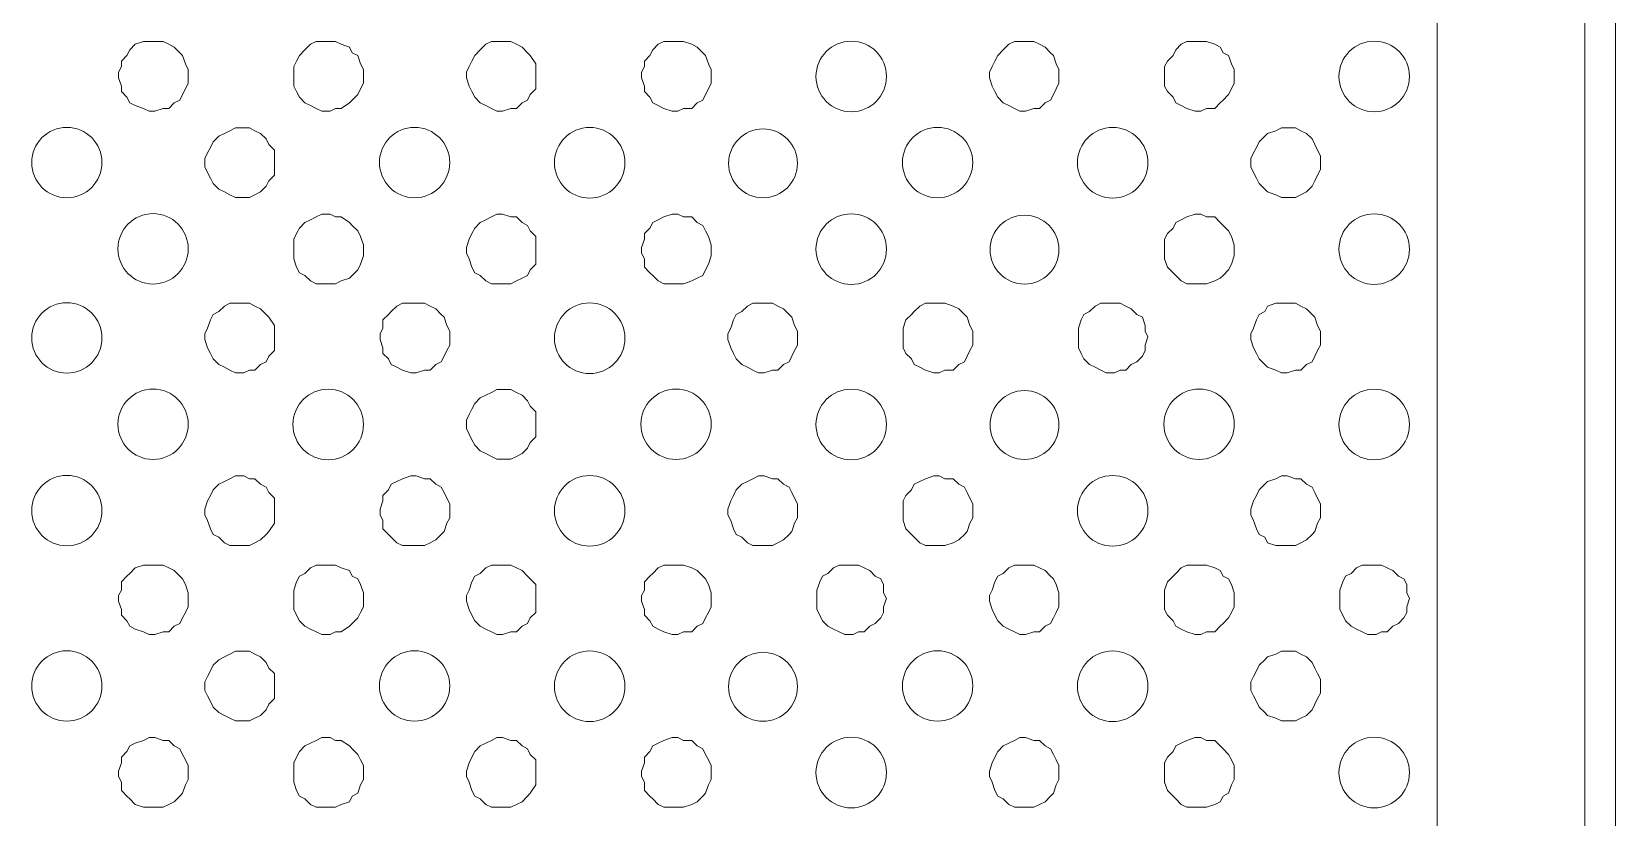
# Model space of a CAD drawing. Header units: inches. Extents: x 0.21 to 4.55, y 0.23 to 3.12.
# Drawn here: x 3.8989 to 4.1715, y 1.2012 to 1.3363 of the extents above; entities that cross this region are included whole.
import ezdxf

# ---------------------------------------------------------------- set-up
doc = ezdxf.new("R2010")
doc.units = ezdxf.units.IN
doc.header["$MEASUREMENT"] = 0
doc.layers.add('PDF_0', color=7, linetype='Continuous')
doc.layers.add('PDF_PROYECCION 2', color=7, linetype='Continuous')

msp = doc.modelspace()

# ---------------------------------------------------------------- linework, layer by layer
at = {"layer": 'PDF_0', "lineweight": 5}
msp.add_lwpolyline([(4.1662, 1.51556), (4.1662, 0.86056), (4.14082, 0.86056), (4.14082, 1.51556)], dxfattribs=at)
at = {"layer": 'PDF_PROYECCION 2', "lineweight": 5}
msp.add_lwpolyline([(4.1662, 1.05591), (4.17147, 1.05591), (4.17147, 1.36043), (4.1662, 1.36043)], dxfattribs=at)
for points in [[(3.92584, 1.32883), (3.92584, 1.32979), (3.92536, 1.33074), (3.92488, 1.33218), (3.9244, 1.33266), (3.92345, 1.33362), (3.92249, 1.3341), (3.92153, 1.33458), (3.9201, 1.33458), (3.91914, 1.33458), (3.91818, 1.33458), (3.91674, 1.3341), (3.91579, 1.33314), (3.91531, 1.33218), (3.91435, 1.33122), (3.91435, 1.33027), (3.91387, 1.32931), (3.91387, 1.32835), (3.91435, 1.32691), (3.91435, 1.32596), (3.91531, 1.325), (3.91579, 1.32404), (3.91674, 1.32356), (3.91818, 1.32308), (3.91914, 1.32261), (3.9201, 1.32261), (3.92153, 1.32308), (3.92249, 1.32308), (3.92345, 1.32404), (3.9244, 1.32452), (3.92488, 1.32548), (3.92536, 1.32644), (3.92584, 1.32739)], [(3.95601, 1.32883), (3.95601, 1.32979), (3.95553, 1.33074), (3.95505, 1.33218), (3.95409, 1.33266), (3.95361, 1.33362), (3.95217, 1.3341), (3.95122, 1.33458), (3.95026, 1.33458), (3.94882, 1.33458), (3.94787, 1.33458), (3.94691, 1.3341), (3.94595, 1.33314), (3.94499, 1.33218), (3.94451, 1.33122), (3.94404, 1.33027), (3.94404, 1.32931), (3.94404, 1.32835), (3.94404, 1.32691), (3.94451, 1.32596), (3.94499, 1.325), (3.94595, 1.32404), (3.94691, 1.32356), (3.94787, 1.32308), (3.94882, 1.32261), (3.95026, 1.32261), (3.95122, 1.32308), (3.95217, 1.32308), (3.95361, 1.32404), (3.95409, 1.32452), (3.95505, 1.32548), (3.95553, 1.32644), (3.95601, 1.32739)], [(3.98569, 1.32883), (3.98569, 1.32979), (3.98569, 1.33074), (3.98473, 1.33218), (3.98425, 1.33266), (3.9833, 1.33362), (3.98234, 1.3341), (3.98138, 1.33458), (3.97995, 1.33458), (3.97899, 1.33458), (3.97803, 1.33458), (3.97707, 1.3341), (3.97611, 1.33314), (3.97516, 1.33218), (3.97468, 1.33122), (3.9742, 1.33027), (3.97372, 1.32931), (3.97372, 1.32835), (3.9742, 1.32691), (3.97468, 1.32596), (3.97516, 1.325), (3.97611, 1.32404), (3.97707, 1.32356), (3.97803, 1.32308), (3.97899, 1.32261), (3.97995, 1.32261), (3.98138, 1.32308), (3.98234, 1.32308), (3.9833, 1.32404), (3.98425, 1.32452), (3.98473, 1.32548), (3.98569, 1.32644), (3.98569, 1.32739)], [(4.01586, 1.32883), (4.01586, 1.32979), (4.01538, 1.33074), (4.0149, 1.33218), (4.01442, 1.33266), (4.01346, 1.33362), (4.0125, 1.3341), (4.01107, 1.33458), (4.01011, 1.33458), (4.00915, 1.33458), (4.00772, 1.33458), (4.00676, 1.3341), (4.0058, 1.33314), (4.00532, 1.33218), (4.00436, 1.33122), (4.00436, 1.33027), (4.00389, 1.32931), (4.00389, 1.32835), (4.00436, 1.32691), (4.00436, 1.32596), (4.00532, 1.325), (4.0058, 1.32404), (4.00676, 1.32356), (4.00772, 1.32308), (4.00915, 1.32261), (4.01011, 1.32261), (4.01107, 1.32308), (4.0125, 1.32308), (4.01346, 1.32404), (4.01442, 1.32452), (4.0149, 1.32548), (4.01538, 1.32644), (4.01586, 1.32739)], [(4.07571, 1.32883), (4.07571, 1.32979), (4.07523, 1.33074), (4.07475, 1.33218), (4.07427, 1.33266), (4.07331, 1.33362), (4.07235, 1.3341), (4.0714, 1.33458), (4.06996, 1.33458), (4.069, 1.33458), (4.06804, 1.33458), (4.06709, 1.3341), (4.06613, 1.33314), (4.06517, 1.33218), (4.06469, 1.33122), (4.06421, 1.33027), (4.06374, 1.32931), (4.06374, 1.32835), (4.06421, 1.32691), (4.06469, 1.32596), (4.06517, 1.325), (4.06613, 1.32404), (4.06709, 1.32356), (4.06804, 1.32308), (4.069, 1.32261), (4.06996, 1.32261), (4.0714, 1.32308), (4.07235, 1.32308), (4.07331, 1.32404), (4.07427, 1.32452), (4.07475, 1.32548), (4.07523, 1.32644), (4.07571, 1.32739)], [(4.10587, 1.32883), (4.10587, 1.32979), (4.10539, 1.33074), (4.10491, 1.33218), (4.10395, 1.33266), (4.10348, 1.33362), (4.10252, 1.3341), (4.10108, 1.33458), (4.10012, 1.33458), (4.09917, 1.33458), (4.09773, 1.33458), (4.09677, 1.3341), (4.09581, 1.33314), (4.09534, 1.33218), (4.09438, 1.33122), (4.0939, 1.33027), (4.0939, 1.32931), (4.0939, 1.32835), (4.0939, 1.32691), (4.09438, 1.32596), (4.09534, 1.325), (4.09581, 1.32404), (4.09677, 1.32356), (4.09773, 1.32308), (4.09917, 1.32261), (4.10012, 1.32261), (4.10108, 1.32308), (4.10252, 1.32308), (4.10348, 1.32404), (4.10395, 1.32452), (4.10491, 1.32548), (4.10539, 1.32644), (4.10587, 1.32739)], [(3.94068, 1.31351), (3.94068, 1.31494), (3.94068, 1.3159), (3.93973, 1.31686), (3.93925, 1.31782), (3.93829, 1.31877), (3.93733, 1.31925), (3.93637, 1.31973), (3.93542, 1.31973), (3.93398, 1.31973), (3.93302, 1.31925), (3.93207, 1.31877), (3.93111, 1.3183), (3.93015, 1.31734), (3.92967, 1.31638), (3.92919, 1.31542), (3.92871, 1.31447), (3.92871, 1.31303), (3.92919, 1.31207), (3.92967, 1.31111), (3.93015, 1.31016), (3.93111, 1.3092), (3.93207, 1.30872), (3.93302, 1.30824), (3.93398, 1.30776), (3.93542, 1.30776), (3.93637, 1.30776), (3.93733, 1.30824), (3.93829, 1.30872), (3.93925, 1.30968), (3.93973, 1.31064), (3.94068, 1.31159), (3.94068, 1.31255)], [(4.12071, 1.31351), (4.12071, 1.31494), (4.12023, 1.3159), (4.11975, 1.31686), (4.11928, 1.31782), (4.11832, 1.31877), (4.11736, 1.31925), (4.1164, 1.31973), (4.11497, 1.31973), (4.11401, 1.31973), (4.11305, 1.31925), (4.11162, 1.31877), (4.11114, 1.3183), (4.11018, 1.31734), (4.1097, 1.31638), (4.10922, 1.31542), (4.10874, 1.31447), (4.10874, 1.31303), (4.10922, 1.31207), (4.1097, 1.31111), (4.11018, 1.31016), (4.11114, 1.3092), (4.11162, 1.30872), (4.11305, 1.30824), (4.11401, 1.30776), (4.11497, 1.30776), (4.1164, 1.30776), (4.11736, 1.30824), (4.11832, 1.30872), (4.11928, 1.30968), (4.11975, 1.31064), (4.12023, 1.31159), (4.12071, 1.31255)], [(3.95601, 1.29867), (3.95601, 1.29962), (3.95553, 1.30106), (3.95505, 1.30202), (3.95409, 1.30297), (3.95361, 1.30345), (3.95217, 1.30441), (3.95122, 1.30441), (3.95026, 1.30489), (3.94882, 1.30489), (3.94787, 1.30441), (3.94691, 1.30393), (3.94595, 1.30345), (3.94499, 1.3025), (3.94451, 1.30154), (3.94404, 1.30058), (3.94404, 1.29914), (3.94404, 1.29819), (3.94404, 1.29723), (3.94451, 1.29579), (3.94499, 1.29483), (3.94595, 1.29436), (3.94691, 1.2934), (3.94787, 1.29292), (3.94882, 1.29292), (3.95026, 1.29292), (3.95122, 1.29292), (3.95217, 1.2934), (3.95361, 1.29388), (3.95409, 1.29436), (3.95505, 1.29531), (3.95553, 1.29627), (3.95601, 1.29771)], [(3.98569, 1.29867), (3.98569, 1.29962), (3.98569, 1.30106), (3.98473, 1.30202), (3.98425, 1.30297), (3.9833, 1.30345), (3.98234, 1.30441), (3.98138, 1.30441), (3.97995, 1.30489), (3.97899, 1.30489), (3.97803, 1.30441), (3.97707, 1.30393), (3.97611, 1.30345), (3.97516, 1.3025), (3.97468, 1.30154), (3.9742, 1.30058), (3.97372, 1.29914), (3.97372, 1.29819), (3.9742, 1.29723), (3.97468, 1.29579), (3.97516, 1.29483), (3.97611, 1.29436), (3.97707, 1.2934), (3.97803, 1.29292), (3.97899, 1.29292), (3.97995, 1.29292), (3.98138, 1.29292), (3.98234, 1.2934), (3.9833, 1.29388), (3.98425, 1.29436), (3.98473, 1.29531), (3.98569, 1.29627), (3.98569, 1.29771)], [(4.01586, 1.29867), (4.01586, 1.29962), (4.01538, 1.30106), (4.0149, 1.30202), (4.01442, 1.30297), (4.01346, 1.30345), (4.0125, 1.30441), (4.01107, 1.30441), (4.01011, 1.30489), (4.00915, 1.30489), (4.00772, 1.30441), (4.00676, 1.30393), (4.0058, 1.30345), (4.00532, 1.3025), (4.00436, 1.30154), (4.00436, 1.30058), (4.00389, 1.29914), (4.00389, 1.29819), (4.00436, 1.29723), (4.00436, 1.29579), (4.00532, 1.29483), (4.0058, 1.29436), (4.00676, 1.2934), (4.00772, 1.29292), (4.00915, 1.29292), (4.01011, 1.29292), (4.01107, 1.29292), (4.0125, 1.2934), (4.01346, 1.29388), (4.01442, 1.29436), (4.0149, 1.29531), (4.01538, 1.29627), (4.01586, 1.29771)], [(4.10587, 1.29867), (4.10587, 1.29962), (4.10539, 1.30106), (4.10491, 1.30202), (4.10395, 1.30297), (4.10348, 1.30345), (4.10252, 1.30441), (4.10108, 1.30441), (4.10012, 1.30489), (4.09917, 1.30489), (4.09773, 1.30441), (4.09677, 1.30393), (4.09581, 1.30345), (4.09534, 1.3025), (4.09438, 1.30154), (4.0939, 1.30058), (4.0939, 1.29914), (4.0939, 1.29819), (4.0939, 1.29723), (4.09438, 1.29579), (4.09534, 1.29483), (4.09581, 1.29436), (4.09677, 1.2934), (4.09773, 1.29292), (4.09917, 1.29292), (4.10012, 1.29292), (4.10108, 1.29292), (4.10252, 1.2934), (4.10348, 1.29388), (4.10395, 1.29436), (4.10491, 1.29531), (4.10539, 1.29627), (4.10587, 1.29771)], [(3.94068, 1.28382), (3.94068, 1.28478), (3.94068, 1.28574), (3.93973, 1.28717), (3.93925, 1.28765), (3.93829, 1.28861), (3.93733, 1.28909), (3.93637, 1.28957), (3.93542, 1.28957), (3.93398, 1.28957), (3.93302, 1.28957), (3.93207, 1.28909), (3.93111, 1.28813), (3.93015, 1.28765), (3.92967, 1.2867), (3.92919, 1.28526), (3.92871, 1.2843), (3.92871, 1.28334), (3.92919, 1.28191), (3.92967, 1.28095), (3.93015, 1.27999), (3.93111, 1.27903), (3.93207, 1.27856), (3.93302, 1.27808), (3.93398, 1.2776), (3.93542, 1.2776), (3.93637, 1.27808), (3.93733, 1.27808), (3.93829, 1.27903), (3.93925, 1.27951), (3.93973, 1.28047), (3.94068, 1.28143), (3.94068, 1.28239)], [(3.97085, 1.28382), (3.97085, 1.28478), (3.97037, 1.28574), (3.96989, 1.28717), (3.96941, 1.28765), (3.96845, 1.28861), (3.9675, 1.28909), (3.96654, 1.28957), (3.9651, 1.28957), (3.96414, 1.28957), (3.96271, 1.28957), (3.96175, 1.28909), (3.96079, 1.28813), (3.96031, 1.28765), (3.95936, 1.2867), (3.95936, 1.28526), (3.95888, 1.2843), (3.95888, 1.28334), (3.95936, 1.28191), (3.95936, 1.28095), (3.96031, 1.27999), (3.96079, 1.27903), (3.96175, 1.27856), (3.96271, 1.27808), (3.96414, 1.2776), (3.9651, 1.2776), (3.96654, 1.27808), (3.9675, 1.27808), (3.96845, 1.27903), (3.96941, 1.27951), (3.96989, 1.28047), (3.97037, 1.28143), (3.97085, 1.28239)], [(4.0307, 1.28382), (4.0307, 1.28478), (4.03022, 1.28574), (4.02974, 1.28717), (4.02926, 1.28765), (4.0283, 1.28861), (4.02735, 1.28909), (4.02639, 1.28957), (4.02495, 1.28957), (4.02399, 1.28957), (4.02304, 1.28957), (4.02208, 1.28909), (4.02112, 1.28813), (4.02016, 1.28765), (4.01969, 1.2867), (4.01921, 1.28526), (4.01873, 1.2843), (4.01873, 1.28334), (4.01921, 1.28191), (4.01969, 1.28095), (4.02016, 1.27999), (4.02112, 1.27903), (4.02208, 1.27856), (4.02304, 1.27808), (4.02399, 1.2776), (4.02495, 1.2776), (4.02639, 1.27808), (4.02735, 1.27808), (4.0283, 1.27903), (4.02926, 1.27951), (4.02974, 1.28047), (4.03022, 1.28143), (4.0307, 1.28239)], [(4.0307, 1.28382), (4.0307, 1.28478), (4.03022, 1.28574), (4.02974, 1.28717), (4.02926, 1.28765), (4.0283, 1.28861), (4.02735, 1.28909), (4.02639, 1.28957), (4.02495, 1.28957), (4.02399, 1.28957), (4.02304, 1.28957), (4.02208, 1.28909), (4.02112, 1.28813), (4.02016, 1.28765), (4.01969, 1.2867), (4.01921, 1.28526), (4.01873, 1.2843), (4.01873, 1.28334), (4.01921, 1.28191), (4.01969, 1.28095), (4.02016, 1.27999), (4.02112, 1.27903), (4.02208, 1.27856), (4.02304, 1.27808), (4.02399, 1.2776), (4.02495, 1.2776), (4.02639, 1.27808), (4.02735, 1.27808), (4.0283, 1.27903), (4.02926, 1.27951), (4.02974, 1.28047), (4.03022, 1.28143), (4.0307, 1.28239)], [(4.06086, 1.28382), (4.06086, 1.28478), (4.06038, 1.28574), (4.0599, 1.28717), (4.05943, 1.28765), (4.05847, 1.28861), (4.05751, 1.28909), (4.05607, 1.28957), (4.05512, 1.28957), (4.05416, 1.28957), (4.05272, 1.28957), (4.05177, 1.28909), (4.05081, 1.28813), (4.05033, 1.28765), (4.04937, 1.2867), (4.04889, 1.28526), (4.04889, 1.2843), (4.04889, 1.28334), (4.04889, 1.28191), (4.04937, 1.28095), (4.05033, 1.27999), (4.05081, 1.27903), (4.05177, 1.27856), (4.05272, 1.27808), (4.05416, 1.2776), (4.05512, 1.2776), (4.05607, 1.27808), (4.05751, 1.27808), (4.05847, 1.27903), (4.05943, 1.27951), (4.0599, 1.28047), (4.06038, 1.28143), (4.06086, 1.28239)], [(4.09103, 1.28382), (4.09055, 1.28478), (4.09055, 1.28574), (4.09007, 1.28717), (4.08911, 1.28765), (4.08815, 1.28861), (4.0872, 1.28909), (4.08624, 1.28957), (4.08528, 1.28957), (4.08384, 1.28957), (4.08289, 1.28957), (4.08193, 1.28909), (4.08097, 1.28813), (4.08001, 1.28765), (4.07954, 1.2867), (4.07906, 1.28526), (4.07906, 1.2843), (4.07906, 1.28334), (4.07906, 1.28191), (4.07954, 1.28095), (4.08001, 1.27999), (4.08097, 1.27903), (4.08193, 1.27856), (4.08289, 1.27808), (4.08384, 1.2776), (4.08528, 1.2776), (4.08624, 1.27808), (4.0872, 1.27808), (4.08815, 1.27903), (4.08911, 1.27951), (4.09007, 1.28047), (4.09055, 1.28143), (4.09055, 1.28239)], [(4.12071, 1.28382), (4.12071, 1.28478), (4.12023, 1.28574), (4.11975, 1.28717), (4.11928, 1.28765), (4.11832, 1.28861), (4.11736, 1.28909), (4.1164, 1.28957), (4.11497, 1.28957), (4.11401, 1.28957), (4.11305, 1.28957), (4.11162, 1.28909), (4.11114, 1.28813), (4.11018, 1.28765), (4.1097, 1.2867), (4.10922, 1.28526), (4.10874, 1.2843), (4.10874, 1.28334), (4.10922, 1.28191), (4.1097, 1.28095), (4.11018, 1.27999), (4.11114, 1.27903), (4.11162, 1.27856), (4.11305, 1.27808), (4.11401, 1.2776), (4.11497, 1.2776), (4.1164, 1.27808), (4.11736, 1.27808), (4.11832, 1.27903), (4.11928, 1.27951), (4.11975, 1.28047), (4.12023, 1.28143), (4.12071, 1.28239)], [(3.98569, 1.2685), (3.98569, 1.26994), (3.98569, 1.27089), (3.98473, 1.27185), (3.98425, 1.27281), (3.9833, 1.27377), (3.98234, 1.27425), (3.98138, 1.27473), (3.97995, 1.27473), (3.97899, 1.27473), (3.97803, 1.27425), (3.97707, 1.27377), (3.97611, 1.27329), (3.97516, 1.27233), (3.97468, 1.27137), (3.9742, 1.27042), (3.97372, 1.26946), (3.97372, 1.26802), (3.9742, 1.26706), (3.97468, 1.26611), (3.97516, 1.26515), (3.97611, 1.26419), (3.97707, 1.26371), (3.97803, 1.26323), (3.97899, 1.26276), (3.97995, 1.26276), (3.98138, 1.26276), (3.98234, 1.26323), (3.9833, 1.26371), (3.98425, 1.26467), (3.98473, 1.26563), (3.98569, 1.26659), (3.98569, 1.26754)], [(3.94068, 1.25366), (3.94068, 1.25509), (3.94068, 1.25605), (3.93973, 1.25701), (3.93925, 1.25797), (3.93829, 1.25845), (3.93733, 1.2594), (3.93637, 1.2594), (3.93542, 1.25988), (3.93398, 1.25988), (3.93302, 1.2594), (3.93207, 1.25892), (3.93111, 1.25845), (3.93015, 1.25749), (3.92967, 1.25653), (3.92919, 1.25557), (3.92871, 1.25414), (3.92871, 1.25318), (3.92919, 1.25222), (3.92967, 1.25079), (3.93015, 1.24983), (3.93111, 1.24935), (3.93207, 1.24839), (3.93302, 1.24791), (3.93398, 1.24791), (3.93542, 1.24791), (3.93637, 1.24791), (3.93733, 1.24839), (3.93829, 1.24887), (3.93925, 1.24983), (3.93973, 1.25031), (3.94068, 1.25174), (3.94068, 1.2527)], [(3.97085, 1.25366), (3.97085, 1.25509), (3.97037, 1.25605), (3.96989, 1.25701), (3.96941, 1.25797), (3.96845, 1.25845), (3.9675, 1.2594), (3.96654, 1.2594), (3.9651, 1.25988), (3.96414, 1.25988), (3.96271, 1.2594), (3.96175, 1.25892), (3.96079, 1.25845), (3.96031, 1.25749), (3.95936, 1.25653), (3.95936, 1.25557), (3.95888, 1.25414), (3.95888, 1.25318), (3.95936, 1.25222), (3.95936, 1.25079), (3.96031, 1.24983), (3.96079, 1.24935), (3.96175, 1.24839), (3.96271, 1.24791), (3.96414, 1.24791), (3.9651, 1.24791), (3.96654, 1.24791), (3.9675, 1.24839), (3.96845, 1.24887), (3.96941, 1.24983), (3.96989, 1.25031), (3.97037, 1.25174), (3.97085, 1.2527)], [(4.0307, 1.25366), (4.0307, 1.25509), (4.03022, 1.25605), (4.02974, 1.25701), (4.02926, 1.25797), (4.0283, 1.25845), (4.02735, 1.2594), (4.02639, 1.2594), (4.02495, 1.25988), (4.02399, 1.25988), (4.02304, 1.2594), (4.02208, 1.25892), (4.02112, 1.25845), (4.02016, 1.25749), (4.01969, 1.25653), (4.01921, 1.25557), (4.01873, 1.25414), (4.01873, 1.25318), (4.01921, 1.25222), (4.01969, 1.25079), (4.02016, 1.24983), (4.02112, 1.24935), (4.02208, 1.24839), (4.02304, 1.24791), (4.02399, 1.24791), (4.02495, 1.24791), (4.02639, 1.24791), (4.02735, 1.24839), (4.0283, 1.24887), (4.02926, 1.24983), (4.02974, 1.25031), (4.03022, 1.25174), (4.0307, 1.2527)], [(4.0307, 1.25366), (4.0307, 1.25509), (4.03022, 1.25605), (4.02974, 1.25701), (4.02926, 1.25797), (4.0283, 1.25845), (4.02735, 1.2594), (4.02639, 1.2594), (4.02495, 1.25988), (4.02399, 1.25988), (4.02304, 1.2594), (4.02208, 1.25892), (4.02112, 1.25845), (4.02016, 1.25749), (4.01969, 1.25653), (4.01921, 1.25557), (4.01873, 1.25414), (4.01873, 1.25318), (4.01921, 1.25222), (4.01969, 1.25079), (4.02016, 1.24983), (4.02112, 1.24935), (4.02208, 1.24839), (4.02304, 1.24791), (4.02399, 1.24791), (4.02495, 1.24791), (4.02639, 1.24791), (4.02735, 1.24839), (4.0283, 1.24887), (4.02926, 1.24983), (4.02974, 1.25031), (4.03022, 1.25174), (4.0307, 1.2527)], [(4.06086, 1.25366), (4.06086, 1.25509), (4.06038, 1.25605), (4.0599, 1.25701), (4.05943, 1.25797), (4.05847, 1.25845), (4.05751, 1.2594), (4.05607, 1.2594), (4.05512, 1.25988), (4.05416, 1.25988), (4.05272, 1.2594), (4.05177, 1.25892), (4.05081, 1.25845), (4.05033, 1.25749), (4.04937, 1.25653), (4.04889, 1.25557), (4.04889, 1.25414), (4.04889, 1.25318), (4.04889, 1.25222), (4.04937, 1.25079), (4.05033, 1.24983), (4.05081, 1.24935), (4.05177, 1.24839), (4.05272, 1.24791), (4.05416, 1.24791), (4.05512, 1.24791), (4.05607, 1.24791), (4.05751, 1.24839), (4.05847, 1.24887), (4.05943, 1.24983), (4.0599, 1.25031), (4.06038, 1.25174), (4.06086, 1.2527)], [(4.12071, 1.25366), (4.12071, 1.25509), (4.12023, 1.25605), (4.11975, 1.25701), (4.11928, 1.25797), (4.11832, 1.25845), (4.11736, 1.2594), (4.1164, 1.2594), (4.11497, 1.25988), (4.11401, 1.25988), (4.11305, 1.2594), (4.11162, 1.25892), (4.11114, 1.25845), (4.11018, 1.25749), (4.1097, 1.25653), (4.10922, 1.25557), (4.10874, 1.25414), (4.10874, 1.25318), (4.10922, 1.25222), (4.1097, 1.25079), (4.11018, 1.24983), (4.11114, 1.24935), (4.11162, 1.24839), (4.11305, 1.24791), (4.11401, 1.24791), (4.11497, 1.24791), (4.1164, 1.24791), (4.11736, 1.24839), (4.11832, 1.24887), (4.11928, 1.24983), (4.11975, 1.25031), (4.12023, 1.25174), (4.12071, 1.2527)], [(3.92584, 1.23882), (3.92584, 1.23977), (3.92536, 1.24121), (3.92488, 1.24217), (3.9244, 1.24265), (3.92345, 1.2436), (3.92249, 1.24408), (3.92153, 1.24456), (3.9201, 1.24456), (3.91914, 1.24456), (3.91818, 1.24456), (3.91674, 1.24408), (3.91579, 1.24312), (3.91531, 1.24265), (3.91435, 1.24169), (3.91435, 1.24025), (3.91387, 1.23929), (3.91387, 1.23834), (3.91435, 1.2369), (3.91435, 1.23594), (3.91531, 1.23498), (3.91579, 1.23403), (3.91674, 1.23355), (3.91818, 1.23307), (3.91914, 1.23259), (3.9201, 1.23259), (3.92153, 1.23307), (3.92249, 1.23307), (3.92345, 1.23403), (3.9244, 1.23451), (3.92488, 1.23546), (3.92536, 1.23642), (3.92584, 1.23738)], [(3.95601, 1.23882), (3.95601, 1.23977), (3.95553, 1.24121), (3.95505, 1.24217), (3.95409, 1.24265), (3.95361, 1.2436), (3.95217, 1.24408), (3.95122, 1.24456), (3.95026, 1.24456), (3.94882, 1.24456), (3.94787, 1.24456), (3.94691, 1.24408), (3.94595, 1.24312), (3.94499, 1.24265), (3.94451, 1.24169), (3.94404, 1.24025), (3.94404, 1.23929), (3.94404, 1.23834), (3.94404, 1.2369), (3.94451, 1.23594), (3.94499, 1.23498), (3.94595, 1.23403), (3.94691, 1.23355), (3.94787, 1.23307), (3.94882, 1.23259), (3.95026, 1.23259), (3.95122, 1.23307), (3.95217, 1.23307), (3.95361, 1.23403), (3.95409, 1.23451), (3.95505, 1.23546), (3.95553, 1.23642), (3.95601, 1.23738)], [(3.98569, 1.23882), (3.98569, 1.23977), (3.98569, 1.24121), (3.98473, 1.24217), (3.98425, 1.24265), (3.9833, 1.2436), (3.98234, 1.24408), (3.98138, 1.24456), (3.97995, 1.24456), (3.97899, 1.24456), (3.97803, 1.24456), (3.97707, 1.24408), (3.97611, 1.24312), (3.97516, 1.24265), (3.97468, 1.24169), (3.9742, 1.24025), (3.97372, 1.23929), (3.97372, 1.23834), (3.9742, 1.2369), (3.97468, 1.23594), (3.97516, 1.23498), (3.97611, 1.23403), (3.97707, 1.23355), (3.97803, 1.23307), (3.97899, 1.23259), (3.97995, 1.23259), (3.98138, 1.23307), (3.98234, 1.23307), (3.9833, 1.23403), (3.98425, 1.23451), (3.98473, 1.23546), (3.98569, 1.23642), (3.98569, 1.23738)], [(4.01586, 1.23882), (4.01586, 1.23977), (4.01538, 1.24121), (4.0149, 1.24217), (4.01442, 1.24265), (4.01346, 1.2436), (4.0125, 1.24408), (4.01107, 1.24456), (4.01011, 1.24456), (4.00915, 1.24456), (4.00772, 1.24456), (4.00676, 1.24408), (4.0058, 1.24312), (4.00532, 1.24265), (4.00436, 1.24169), (4.00436, 1.24025), (4.00389, 1.23929), (4.00389, 1.23834), (4.00436, 1.2369), (4.00436, 1.23594), (4.00532, 1.23498), (4.0058, 1.23403), (4.00676, 1.23355), (4.00772, 1.23307), (4.00915, 1.23259), (4.01011, 1.23259), (4.01107, 1.23307), (4.0125, 1.23307), (4.01346, 1.23403), (4.01442, 1.23451), (4.0149, 1.23546), (4.01538, 1.23642), (4.01586, 1.23738)], [(4.04602, 1.23882), (4.04554, 1.23977), (4.04554, 1.24121), (4.04506, 1.24217), (4.0441, 1.24265), (4.04315, 1.2436), (4.04219, 1.24408), (4.04123, 1.24456), (4.04027, 1.24456), (4.03884, 1.24456), (4.03788, 1.24456), (4.03692, 1.24408), (4.03596, 1.24312), (4.03501, 1.24265), (4.03453, 1.24169), (4.03405, 1.24025), (4.03405, 1.23929), (4.03405, 1.23834), (4.03405, 1.2369), (4.03453, 1.23594), (4.03501, 1.23498), (4.03596, 1.23403), (4.03692, 1.23355), (4.03788, 1.23307), (4.03884, 1.23259), (4.04027, 1.23259), (4.04123, 1.23307), (4.04219, 1.23307), (4.04315, 1.23403), (4.0441, 1.23451), (4.04506, 1.23546), (4.04554, 1.23642), (4.04554, 1.23738)], [(4.04602, 1.23882), (4.04554, 1.23977), (4.04554, 1.24121), (4.04506, 1.24217), (4.0441, 1.24265), (4.04315, 1.2436), (4.04219, 1.24408), (4.04123, 1.24456), (4.04027, 1.24456), (4.03884, 1.24456), (4.03788, 1.24456), (4.03692, 1.24408), (4.03596, 1.24312), (4.03501, 1.24265), (4.03453, 1.24169), (4.03405, 1.24025), (4.03405, 1.23929), (4.03405, 1.23834), (4.03405, 1.2369), (4.03453, 1.23594), (4.03501, 1.23498), (4.03596, 1.23403), (4.03692, 1.23355), (4.03788, 1.23307), (4.03884, 1.23259), (4.04027, 1.23259), (4.04123, 1.23307), (4.04219, 1.23307), (4.04315, 1.23403), (4.0441, 1.23451), (4.04506, 1.23546), (4.04554, 1.23642), (4.04554, 1.23738)], [(4.07571, 1.23882), (4.07571, 1.23977), (4.07523, 1.24121), (4.07475, 1.24217), (4.07427, 1.24265), (4.07331, 1.2436), (4.07235, 1.24408), (4.0714, 1.24456), (4.06996, 1.24456), (4.069, 1.24456), (4.06804, 1.24456), (4.06709, 1.24408), (4.06613, 1.24312), (4.06517, 1.24265), (4.06469, 1.24169), (4.06421, 1.24025), (4.06374, 1.23929), (4.06374, 1.23834), (4.06421, 1.2369), (4.06469, 1.23594), (4.06517, 1.23498), (4.06613, 1.23403), (4.06709, 1.23355), (4.06804, 1.23307), (4.069, 1.23259), (4.06996, 1.23259), (4.0714, 1.23307), (4.07235, 1.23307), (4.07331, 1.23403), (4.07427, 1.23451), (4.07475, 1.23546), (4.07523, 1.23642), (4.07571, 1.23738)], [(4.10587, 1.23882), (4.10587, 1.23977), (4.10539, 1.24121), (4.10491, 1.24217), (4.10395, 1.24265), (4.10348, 1.2436), (4.10252, 1.24408), (4.10108, 1.24456), (4.10012, 1.24456), (4.09917, 1.24456), (4.09773, 1.24456), (4.09677, 1.24408), (4.09581, 1.24312), (4.09534, 1.24265), (4.09438, 1.24169), (4.0939, 1.24025), (4.0939, 1.23929), (4.0939, 1.23834), (4.0939, 1.2369), (4.09438, 1.23594), (4.09534, 1.23498), (4.09581, 1.23403), (4.09677, 1.23355), (4.09773, 1.23307), (4.09917, 1.23259), (4.10012, 1.23259), (4.10108, 1.23307), (4.10252, 1.23307), (4.10348, 1.23403), (4.10395, 1.23451), (4.10491, 1.23546), (4.10539, 1.23642), (4.10587, 1.23738)], [(4.13603, 1.23882), (4.13556, 1.23977), (4.13556, 1.24121), (4.13508, 1.24217), (4.13412, 1.24265), (4.13316, 1.2436), (4.1322, 1.24408), (4.13125, 1.24456), (4.13029, 1.24456), (4.12885, 1.24456), (4.12789, 1.24456), (4.12694, 1.24408), (4.12598, 1.24312), (4.12502, 1.24265), (4.12454, 1.24169), (4.12406, 1.24025), (4.12406, 1.23929), (4.12406, 1.23834), (4.12406, 1.2369), (4.12454, 1.23594), (4.12502, 1.23498), (4.12598, 1.23403), (4.12694, 1.23355), (4.12789, 1.23307), (4.12885, 1.23259), (4.13029, 1.23259), (4.13125, 1.23307), (4.1322, 1.23307), (4.13316, 1.23403), (4.13412, 1.23451), (4.13508, 1.23546), (4.13556, 1.23642), (4.13556, 1.23738)], [(3.94068, 1.22397), (3.94068, 1.22493), (3.94068, 1.22589), (3.93973, 1.22685), (3.93925, 1.2278), (3.93829, 1.22876), (3.93733, 1.22924), (3.93637, 1.22972), (3.93542, 1.22972), (3.93398, 1.22972), (3.93302, 1.22924), (3.93207, 1.22876), (3.93111, 1.22828), (3.93015, 1.22732), (3.92967, 1.22637), (3.92919, 1.22541), (3.92871, 1.22445), (3.92871, 1.22301), (3.92919, 1.22206), (3.92967, 1.2211), (3.93015, 1.22014), (3.93111, 1.21918), (3.93207, 1.21871), (3.93302, 1.21823), (3.93398, 1.21775), (3.93542, 1.21775), (3.93637, 1.21775), (3.93733, 1.21823), (3.93829, 1.21871), (3.93925, 1.21966), (3.93973, 1.22062), (3.94068, 1.22158), (3.94068, 1.22254)], [(4.12071, 1.22397), (4.12071, 1.22493), (4.12023, 1.22589), (4.11975, 1.22685), (4.11928, 1.2278), (4.11832, 1.22876), (4.11736, 1.22924), (4.1164, 1.22972), (4.11497, 1.22972), (4.11401, 1.22972), (4.11305, 1.22924), (4.11162, 1.22876), (4.11114, 1.22828), (4.11018, 1.22732), (4.1097, 1.22637), (4.10922, 1.22541), (4.10874, 1.22445), (4.10874, 1.22301), (4.10922, 1.22206), (4.1097, 1.2211), (4.11018, 1.22014), (4.11114, 1.21918), (4.11162, 1.21871), (4.11305, 1.21823), (4.11401, 1.21775), (4.11497, 1.21775), (4.1164, 1.21775), (4.11736, 1.21823), (4.11832, 1.21871), (4.11928, 1.21966), (4.11975, 1.22062), (4.12023, 1.22158), (4.12071, 1.22254)], [(3.92584, 1.20865), (3.92584, 1.21009), (3.92536, 1.21104), (3.92488, 1.212), (3.9244, 1.21296), (3.92345, 1.21344), (3.92249, 1.2144), (3.92153, 1.2144), (3.9201, 1.21488), (3.91914, 1.21488), (3.91818, 1.2144), (3.91674, 1.21392), (3.91579, 1.21344), (3.91531, 1.21248), (3.91435, 1.21152), (3.91435, 1.21057), (3.91387, 1.20913), (3.91387, 1.20817), (3.91435, 1.20721), (3.91435, 1.20578), (3.91531, 1.20482), (3.91579, 1.20434), (3.91674, 1.20338), (3.91818, 1.20291), (3.91914, 1.20291), (3.9201, 1.20291), (3.92153, 1.20291), (3.92249, 1.20338), (3.92345, 1.20386), (3.9244, 1.20482), (3.92488, 1.2053), (3.92536, 1.20674), (3.92584, 1.20769)], [(3.95601, 1.20865), (3.95601, 1.21009), (3.95553, 1.21104), (3.95505, 1.212), (3.95409, 1.21296), (3.95361, 1.21344), (3.95217, 1.2144), (3.95122, 1.2144), (3.95026, 1.21488), (3.94882, 1.21488), (3.94787, 1.2144), (3.94691, 1.21392), (3.94595, 1.21344), (3.94499, 1.21248), (3.94451, 1.21152), (3.94404, 1.21057), (3.94404, 1.20913), (3.94404, 1.20817), (3.94404, 1.20721), (3.94451, 1.20578), (3.94499, 1.20482), (3.94595, 1.20434), (3.94691, 1.20338), (3.94787, 1.20291), (3.94882, 1.20291), (3.95026, 1.20291), (3.95122, 1.20291), (3.95217, 1.20338), (3.95361, 1.20386), (3.95409, 1.20482), (3.95505, 1.2053), (3.95553, 1.20674), (3.95601, 1.20769)], [(3.98569, 1.20865), (3.98569, 1.21009), (3.98569, 1.21104), (3.98473, 1.212), (3.98425, 1.21296), (3.9833, 1.21344), (3.98234, 1.2144), (3.98138, 1.2144), (3.97995, 1.21488), (3.97899, 1.21488), (3.97803, 1.2144), (3.97707, 1.21392), (3.97611, 1.21344), (3.97516, 1.21248), (3.97468, 1.21152), (3.9742, 1.21057), (3.97372, 1.20913), (3.97372, 1.20817), (3.9742, 1.20721), (3.97468, 1.20578), (3.97516, 1.20482), (3.97611, 1.20434), (3.97707, 1.20338), (3.97803, 1.20291), (3.97899, 1.20291), (3.97995, 1.20291), (3.98138, 1.20291), (3.98234, 1.20338), (3.9833, 1.20386), (3.98425, 1.20482), (3.98473, 1.2053), (3.98569, 1.20674), (3.98569, 1.20769)], [(4.01586, 1.20865), (4.01586, 1.21009), (4.01538, 1.21104), (4.0149, 1.212), (4.01442, 1.21296), (4.01346, 1.21344), (4.0125, 1.2144), (4.01107, 1.2144), (4.01011, 1.21488), (4.00915, 1.21488), (4.00772, 1.2144), (4.00676, 1.21392), (4.0058, 1.21344), (4.00532, 1.21248), (4.00436, 1.21152), (4.00436, 1.21057), (4.00389, 1.20913), (4.00389, 1.20817), (4.00436, 1.20721), (4.00436, 1.20578), (4.00532, 1.20482), (4.0058, 1.20434), (4.00676, 1.20338), (4.00772, 1.20291), (4.00915, 1.20291), (4.01011, 1.20291), (4.01107, 1.20291), (4.0125, 1.20338), (4.01346, 1.20386), (4.01442, 1.20482), (4.0149, 1.2053), (4.01538, 1.20674), (4.01586, 1.20769)], [(4.07571, 1.20865), (4.07571, 1.21009), (4.07523, 1.21104), (4.07475, 1.212), (4.07427, 1.21296), (4.07331, 1.21344), (4.07235, 1.2144), (4.0714, 1.2144), (4.06996, 1.21488), (4.069, 1.21488), (4.06804, 1.2144), (4.06709, 1.21392), (4.06613, 1.21344), (4.06517, 1.21248), (4.06469, 1.21152), (4.06421, 1.21057), (4.06374, 1.20913), (4.06374, 1.20817), (4.06421, 1.20721), (4.06469, 1.20578), (4.06517, 1.20482), (4.06613, 1.20434), (4.06709, 1.20338), (4.06804, 1.20291), (4.069, 1.20291), (4.06996, 1.20291), (4.0714, 1.20291), (4.07235, 1.20338), (4.07331, 1.20386), (4.07427, 1.20482), (4.07475, 1.2053), (4.07523, 1.20674), (4.07571, 1.20769)], [(4.10587, 1.20865), (4.10587, 1.21009), (4.10539, 1.21104), (4.10491, 1.212), (4.10395, 1.21296), (4.10348, 1.21344), (4.10252, 1.2144), (4.10108, 1.2144), (4.10012, 1.21488), (4.09917, 1.21488), (4.09773, 1.2144), (4.09677, 1.21392), (4.09581, 1.21344), (4.09534, 1.21248), (4.09438, 1.21152), (4.0939, 1.21057), (4.0939, 1.20913), (4.0939, 1.20817), (4.0939, 1.20721), (4.09438, 1.20578), (4.09534, 1.20482), (4.09581, 1.20434), (4.09677, 1.20338), (4.09773, 1.20291), (4.09917, 1.20291), (4.10012, 1.20291), (4.10108, 1.20291), (4.10252, 1.20338), (4.10348, 1.20386), (4.10395, 1.20482), (4.10491, 1.2053), (4.10539, 1.20674), (4.10587, 1.20769)]]:
    msp.add_lwpolyline(points, close=True, dxfattribs=at)
for centre, radius in [((4.03996, 1.32857), 0.00607), ((4.03996, 1.32857), 0.00607), ((4.12997, 1.32857), 0.00607), ((3.90496, 1.31377), 0.00605), ((3.96481, 1.31377), 0.00605), ((3.99495, 1.31373), 0.00607), ((4.02478, 1.31363), 0.00592), ((4.02478, 1.31363), 0.00592), ((4.05482, 1.31377), 0.00605), ((4.08496, 1.31373), 0.00607), ((3.9198, 1.29893), 0.00605), ((4.03996, 1.29888), 0.00607), ((4.03996, 1.29888), 0.00607), ((4.06978, 1.29879), 0.00592), ((4.12997, 1.29888), 0.00607), ((3.90496, 1.28361), 0.00605), ((3.99495, 1.28356), 0.00607), ((3.9198, 1.26877), 0.00605), ((3.94994, 1.26872), 0.00607), ((4.00981, 1.26877), 0.00605), ((4.03996, 1.26872), 0.00607), ((4.03996, 1.26872), 0.00607), ((4.06978, 1.26863), 0.00592), ((4.09983, 1.26877), 0.00605), ((4.12997, 1.26872), 0.00607), ((3.90496, 1.25392), 0.00605), ((3.99495, 1.25388), 0.00607), ((4.08496, 1.25388), 0.00607), ((3.90496, 1.22376), 0.00605), ((3.96481, 1.22376), 0.00605), ((3.99495, 1.22371), 0.00607), ((4.02478, 1.22362), 0.00593), ((4.02478, 1.22362), 0.00593), ((4.05482, 1.22376), 0.00605), ((4.08496, 1.22371), 0.00607), ((4.03996, 1.20887), 0.00607), ((4.03996, 1.20887), 0.00607), ((4.12997, 1.20887), 0.00607)]:
    msp.add_circle(centre, radius, dxfattribs=at)

doc.saveas('drawing.dxf')
